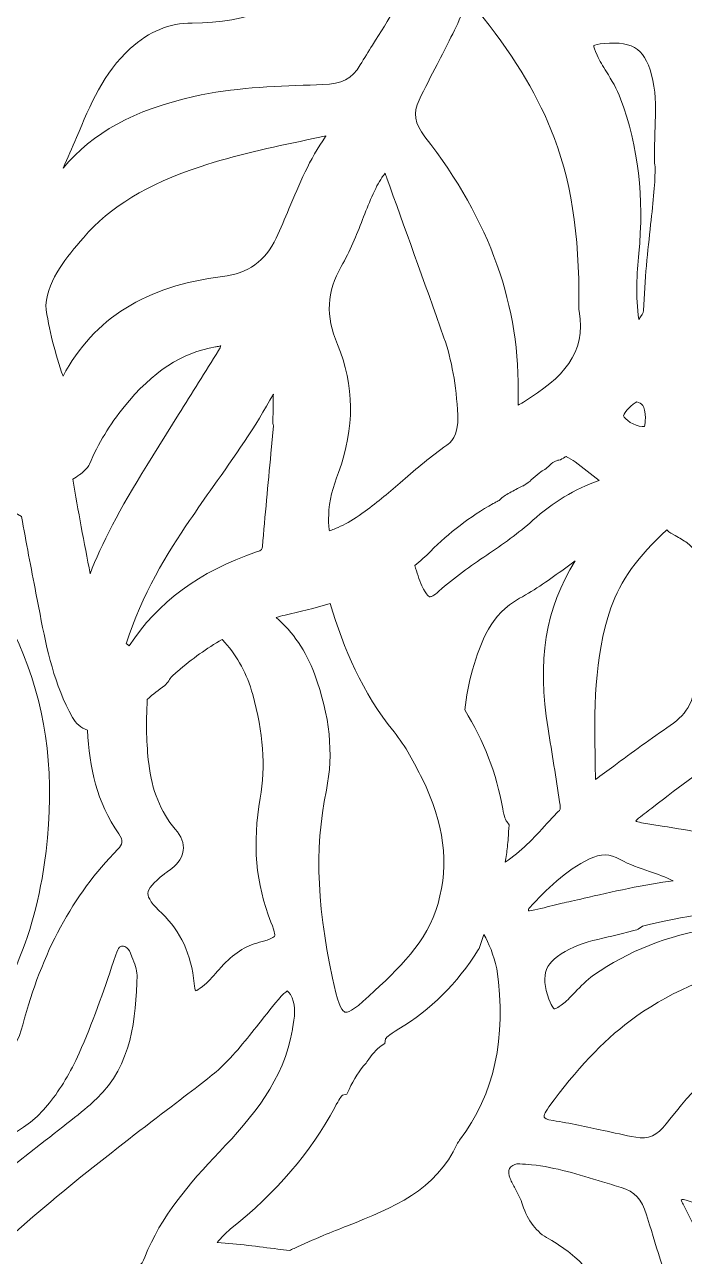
# Model space of a CAD drawing. Extents: x 16 to 8959, y -909 to -91.
# Drawn here: x 1558.4 to 1637.6, y -574 to -426.2 of the extents above; entities that cross this region are included whole.
import ezdxf

# ---------------------------------------------------------------- set-up
doc = ezdxf.new("R2010")
doc.units = 0
doc.header["$MEASUREMENT"] = 0
doc.layers.add('Layer 1', color=7, linetype='Continuous')

msp = doc.modelspace()

# ---------------------------------------------------------------- linework, layer by layer
at = {"layer": 'Layer 1', "lineweight": 0}
for points, knots in [([(2067.48, -226.33), (2049.85, -186.9), (2022.75, -153.49), (1989.11, -129.71), (1954.04, -104.91), (1913.53, -91.8), (1871.95, -91.8), (1824.05, -91.8), (1776.03, -109.39), (1733.06, -142.66), (1700.36, -167.98), (1670.49, -202.19), (1644, -244.61), (1617.52, -202.2), (1587.66, -168), (1554.95, -142.67), (1511.98, -109.4), (1463.95, -91.81), (1416.04, -91.8), (1374.47, -91.8), (1333.96, -104.91), (1298.9, -129.69), (1265.25, -153.47), (1238.15, -186.88), (1220.52, -226.31), (1199.14, -274.13), (1192.87, -327.84), (1202.41, -381.63), (1212.97, -441.15), (1241.77, -497.53), (1288, -549.22), (1441.89, -721.22), (1618.96, -885.08), (1620.74, -886.72), (1620.74, -886.72), (1644.01, -908.2), (1644.01, -908.2), (1644.01, -908.2), (1667.28, -886.71), (1667.28, -886.71), (1669.05, -885.08), (1846.13, -721.22), (2000.01, -549.22), (2046.24, -497.54), (2075.03, -441.16), (2085.59, -381.65), (2095.12, -327.86), (2088.86, -274.15), (2067.48, -226.33)], [0, 0, 0, 0, 1, 1, 1, 2, 2, 2, 3, 3, 3, 4, 4, 4, 5, 5, 5, 6, 6, 6, 7, 7, 7, 8, 8, 8, 9, 9, 9, 10, 10, 10, 11, 11, 11, 12, 12, 12, 13, 13, 13, 14, 14, 14, 15, 15, 15, 16, 16, 16, 16]), ([(1600.22, -417.19), (1601.14, -417.14), (1602, -416.94), (1602.83, -416.75), (1603.38, -416.62), (1603.89, -416.5), (1604.39, -416.43), (1604.89, -416.36), (1605.3, -416.43), (1605.52, -416.63), (1605.75, -416.84), (1605.8, -417.22), (1605.8, -417.51), (1605.8, -417.51), (1605.69, -417.85), (1605.69, -417.85), (1605.54, -418.33), (1605.36, -418.9), (1605.15, -419.46), (1603.91, -422.71), (1602.1, -425.6), (1600.17, -428.67), (1599.68, -429.46), (1599.18, -430.25), (1598.7, -431.05), (1597.69, -432.72), (1596.51, -433.34), (1594.21, -433.42), (1594.21, -433.42), (1592.7, -433.47), (1592.7, -433.47), (1588.12, -433.63), (1583.39, -433.79), (1578.74, -434.84), (1571.52, -436.48), (1566.6, -439.16), (1563.05, -443.44), (1563.61, -442.22), (1564.13, -440.99), (1564.64, -439.78), (1566.32, -435.78), (1567.9, -432), (1571.1, -429.1), (1573.4, -427.01), (1575.77, -426.04), (1578.54, -426.04), (1585.24, -426.03), (1590.54, -423.89), (1594.73, -419.48), (1596.07, -418.08), (1597.91, -417.31), (1600.22, -417.19)], [0, 0, 0, 0, 1, 1, 1, 2, 2, 2, 3, 3, 3, 4, 4, 4, 5, 5, 5, 6, 6, 6, 7, 7, 7, 8, 8, 8, 9, 9, 9, 10, 10, 10, 11, 11, 11, 12, 12, 12, 13, 13, 13, 14, 14, 14, 15, 15, 15, 16, 16, 16, 17, 17, 17, 17]), ([(1624.96, -460.6), (1625.83, -465.7), (1623.05, -468.56), (1618.27, -471.53), (1618.02, -471.69), (1617.81, -471.79), (1617.66, -471.87), (1617.64, -471.69), (1617.63, -471.45), (1617.64, -471.14), (1617.95, -460.02), (1614.29, -449.73), (1606.46, -439.67), (1605.22, -438.07), (1605.02, -436.84), (1605.76, -435.28), (1606.45, -433.84), (1607.2, -432.39), (1607.93, -430.99), (1609.03, -428.86), (1610.17, -426.65), (1611.15, -424.37), (1611.39, -423.82), (1611.59, -423.57), (1611.68, -423.47), (1611.82, -423.55), (1612.14, -423.76), (1612.64, -424.37), (1616.86, -429.58), (1619.7, -434.16), (1621.58, -438.79), (1623.95, -444.62), (1625.02, -451.31), (1624.94, -459.83), (1624.93, -460.05), (1624.91, -460.3), (1624.96, -460.6)], [0, 0, 0, 0, 1, 1, 1, 2, 2, 2, 3, 3, 3, 4, 4, 4, 5, 5, 5, 6, 6, 6, 7, 7, 7, 8, 8, 8, 9, 9, 9, 10, 10, 10, 11, 11, 11, 12, 12, 12, 12]), ([(1634.07, -438.67), (1634.04, -439.46), (1634.02, -440.25), (1634.02, -441.03), (1633.99, -441.43), (1633.97, -441.95), (1634.01, -442.4), (1634, -442.67), (1634.01, -442.98), (1634.07, -443.3), (1634.11, -444.96), (1633.85, -447.4), (1633.54, -450.22), (1633.2, -453.31), (1632.82, -456.82), (1632.7, -460.54), (1632.69, -460.78), (1632.39, -461.21), (1632.12, -461.59), (1631.71, -458.83), (1631.89, -456.07), (1632.12, -453.69), (1632.78, -446.98), (1632.06, -440.91), (1629.94, -435.13), (1629.49, -433.91), (1628.85, -432.88), (1628.24, -431.88), (1627.82, -431.2), (1627.43, -430.56), (1627.12, -429.9), (1626.81, -429.24), (1626.73, -428.89), (1626.71, -428.73), (1626.86, -428.67), (1627.21, -428.55), (1627.95, -428.49), (1631.62, -428.17), (1632.99, -429.21), (1633.8, -432.91), (1634.21, -434.76), (1634.14, -436.66), (1634.07, -438.67)], [0, 0, 0, 0, 1, 1, 1, 2, 2, 2, 3, 3, 3, 4, 4, 4, 5, 5, 5, 6, 6, 6, 7, 7, 7, 8, 8, 8, 9, 9, 9, 10, 10, 10, 11, 11, 11, 12, 12, 12, 13, 13, 13, 14, 14, 14, 14]), ([(1582.18, -456.45), (1573.02, -457.54), (1566.74, -461.45), (1563.03, -468.41), (1562.15, -465.76), (1561.27, -462.8), (1560.96, -459.89), (1561.34, -456.58), (1563.45, -454.15), (1565.48, -451.79), (1568.71, -448.05), (1573.03, -445.42), (1579.49, -443.27), (1583.65, -441.88), (1588.05, -440.95), (1592.3, -440.06), (1592.3, -440.06), (1594.42, -439.61), (1594.42, -439.61), (1594.47, -439.59), (1594.52, -439.58), (1594.58, -439.57), (1594.56, -439.59), (1594.55, -439.61), (1594.54, -439.63), (1592.62, -442.37), (1591.36, -445.39), (1590.14, -448.31), (1589.65, -449.48), (1589.15, -450.69), (1588.61, -451.84), (1587.34, -454.58), (1585.24, -456.09), (1582.18, -456.45)], [0, 0, 0, 0, 1, 1, 1, 2, 2, 2, 3, 3, 3, 4, 4, 4, 5, 5, 5, 6, 6, 6, 7, 7, 7, 8, 8, 8, 9, 9, 9, 10, 10, 10, 11, 11, 11, 11]), ([(1595.97, -464.61), (1594.52, -461.16), (1594.66, -458.27), (1596.42, -455.23), (1597.47, -453.43), (1598.23, -451.49), (1598.97, -449.61), (1599.33, -448.69), (1599.69, -447.77), (1600.08, -446.87), (1600.51, -445.9), (1600.89, -445.17), (1601.3, -444.57), (1601.39, -444.44), (1601.55, -444.21), (1601.7, -444.03), (1601.76, -444.24), (1601.81, -444.45), (1601.88, -444.65), (1603.93, -450.31), (1606.35, -457.01), (1608.74, -463.79), (1609.68, -466.47), (1610.21, -469.43), (1610.4, -473.09), (1610.53, -475.69), (1609.44, -476.44), (1609.09, -476.69), (1607.19, -478), (1605.46, -479.49), (1603.79, -480.94), (1602.27, -482.26), (1600.83, -483.5), (1599.27, -484.62), (1598.27, -485.35), (1597.43, -485.87), (1596.63, -486.27), (1595.76, -486.7), (1595.26, -486.88), (1594.99, -486.95), (1594.93, -486.66), (1594.88, -486.11), (1594.91, -485.1), (1594.9, -483.34), (1595.46, -481.66), (1596.09, -479.96), (1596.09, -479.96), (1596.09, -479.96), (1596.09, -479.96), (1598.05, -474.62), (1598.01, -469.46), (1595.97, -464.61)], [0, 0, 0, 0, 1, 1, 1, 2, 2, 2, 3, 3, 3, 4, 4, 4, 5, 5, 5, 6, 6, 6, 7, 7, 7, 8, 8, 8, 9, 9, 9, 10, 10, 10, 11, 11, 11, 12, 12, 12, 13, 13, 13, 14, 14, 14, 15, 15, 15, 16, 16, 16, 17, 17, 17, 17]), ([(1566.29, -492.12), (1565.57, -488.39), (1564.84, -484.56), (1564.21, -480.77), (1564.47, -480.61), (1564.74, -480.42), (1565.04, -480.21), (1565.16, -480.14), (1565.28, -480.05), (1565.38, -479.95), (1565.38, -479.95), (1565.87, -479.46), (1565.87, -479.46), (1566.01, -479.32), (1566.12, -479.15), (1566.2, -478.97), (1567.25, -476.5), (1568.65, -474.18), (1570.36, -472.08), (1573.8, -467.84), (1577.28, -465.56), (1581.31, -464.9), (1581.46, -464.87), (1581.63, -464.84), (1581.79, -464.8), (1581.85, -464.79), (1581.91, -464.77), (1581.98, -464.76), (1581.95, -464.88), (1581.86, -465.05), (1581.69, -465.33), (1580.1, -467.89), (1578.5, -470.45), (1576.9, -473.01), (1576.9, -473.01), (1573.1, -479.11), (1573.1, -479.11), (1569.84, -484.33), (1567.6, -488.61), (1566.29, -492.12)], [0, 0, 0, 0, 1, 1, 1, 2, 2, 2, 3, 3, 3, 4, 4, 4, 5, 5, 5, 6, 6, 6, 7, 7, 7, 8, 8, 8, 9, 9, 9, 10, 10, 10, 11, 11, 11, 12, 12, 12, 13, 13, 13, 13]), ([(1587.98, -477.67), (1587.63, -481.4), (1587.27, -485.13), (1586.95, -488.86), (1586.93, -489.16), (1586.92, -489.26), (1586.23, -489.5), (1579.38, -491.84), (1574.39, -495.54), (1570.97, -500.75), (1570.86, -500.67), (1570.74, -500.59), (1570.62, -500.51), (1572.44, -494.67), (1575.58, -489.59), (1578.2, -485.74), (1579.14, -484.36), (1580.1, -483), (1581.06, -481.64), (1583.56, -478.11), (1586.13, -474.47), (1588.27, -470.55), (1588.26, -471.2), (1588.25, -471.85), (1588.23, -472.5), (1588.23, -472.5), (1588.2, -473.78), (1588.2, -473.78), (1588.2, -473.98), (1588.23, -474.18), (1588.3, -474.36), (1588.3, -474.36), (1587.98, -477.67), (1587.98, -477.67)], [0, 0, 0, 0, 1, 1, 1, 2, 2, 2, 3, 3, 3, 4, 4, 4, 5, 5, 5, 6, 6, 6, 7, 7, 7, 8, 8, 8, 9, 9, 9, 10, 10, 10, 11, 11, 11, 11]), ([(1630.29, -473.16), (1630.36, -472.75), (1631.37, -471.66), (1631.89, -471.5), (1632.47, -471.62), (1632.83, -471.88), (1632.92, -473.45), (1632.9, -473.72), (1632.86, -474.21), (1632.79, -474.43), (1632.74, -474.43), (1632.66, -474.44), (1632.55, -474.44), (1632.55, -474.44), (1632.55, -474.44), (1632.54, -474.44), (1631.55, -474.42), (1630.41, -473.56), (1630.29, -473.16)], [0, 0, 0, 0, 1, 1, 1, 2, 2, 2, 3, 3, 3, 4, 4, 4, 5, 5, 5, 6, 6, 6, 6]), ([(1608.14, -494.2), (1607.5, -494.78), (1607.14, -494.9), (1607.03, -494.87), (1606.99, -494.87), (1606.66, -494.77), (1606.1, -493.56), (1605.74, -492.78), (1605.48, -491.96), (1605.26, -491.11), (1605.91, -490.59), (1606.54, -490.03), (1607.13, -489.43), (1609.32, -487.2), (1611.86, -485.26), (1614.66, -483.69), (1614.79, -483.61), (1614.91, -483.55), (1615.03, -483.5), (1615.18, -483.43), (1615.32, -483.34), (1615.44, -483.23), (1615.61, -483.08), (1615.79, -482.93), (1615.97, -482.8), (1616.38, -482.5), (1616.86, -482.26), (1617.38, -482), (1617.38, -482), (1617.58, -481.9), (1617.58, -481.9), (1617.8, -481.79), (1618.01, -481.69), (1618.22, -481.57), (1618.27, -481.55), (1618.4, -481.46), (1618.55, -481.36), (1618.55, -481.36), (1618.84, -481.18), (1618.84, -481.18), (1618.92, -481.12), (1619, -481.06), (1619.07, -481), (1619.07, -481), (1619.22, -480.86), (1619.22, -480.86), (1619.54, -480.55), (1619.84, -480.29), (1620.15, -480.05), (1620.44, -479.81), (1620.62, -479.69), (1620.83, -479.59), (1621.05, -479.47), (1621.24, -479.31), (1621.39, -479.11), (1621.65, -478.84), (1621.95, -478.65), (1622.31, -478.53), (1622.37, -478.51), (1622.44, -478.49), (1622.51, -478.48), (1622.78, -478.42), (1623.03, -478.29), (1623.23, -478.11), (1623.24, -478.09), (1623.3, -478.07), (1623.42, -478.05), (1623.42, -478.06), (1623.43, -478.06), (1623.44, -478.07), (1623.78, -478.25), (1624.16, -478.46), (1624.48, -478.7), (1625.45, -479.43), (1626.41, -480.17), (1627.37, -480.91), (1624.42, -481.97), (1621.78, -483.55), (1619.4, -485.7), (1617.7, -487.25), (1615.75, -488.59), (1613.87, -489.88), (1611.94, -491.2), (1609.94, -492.57), (1608.14, -494.2)], [0, 0, 0, 0, 1, 1, 1, 2, 2, 2, 3, 3, 3, 4, 4, 4, 5, 5, 5, 6, 6, 6, 7, 7, 7, 8, 8, 8, 9, 9, 9, 10, 10, 10, 11, 11, 11, 12, 12, 12, 13, 13, 13, 14, 14, 14, 15, 15, 15, 16, 16, 16, 17, 17, 17, 18, 18, 18, 19, 19, 19, 20, 20, 20, 21, 21, 21, 22, 22, 22, 23, 23, 23, 24, 24, 24, 25, 25, 25, 26, 26, 26, 27, 27, 27, 28, 28, 28, 28]), ([(1558.06, -485.24), (1558.61, -488.34), (1559.2, -491.41), (1559.78, -494.43), (1559.78, -494.43), (1560.27, -496.95), (1560.27, -496.95), (1561.09, -501.25), (1562.01, -505.44), (1564.15, -509.34), (1564.55, -510.07), (1565.2, -510.61), (1565.96, -510.89), (1566.25, -515.38), (1567.04, -519.5), (1569.71, -523.31), (1570.32, -524.18), (1570.16, -524.62), (1569.62, -525.17), (1564.2, -530.68), (1560.47, -537.57), (1558.21, -546.24), (1557.29, -549.78), (1554.77, -552.31), (1550.29, -554.23), (1549.68, -554.49), (1548.94, -554.47), (1548.04, -554.17), (1547.59, -554.02), (1547.33, -553.89), (1547.17, -553.8), (1547.26, -553.67), (1547.42, -553.48), (1547.7, -553.21), (1554.52, -546.53), (1558.83, -538.28), (1560.51, -528.68), (1563.6, -511.07), (1558.85, -496.43), (1546.39, -485.19), (1545.81, -484.66), (1545.39, -484.18), (1545.1, -483.72), (1544.97, -483.51), (1544.88, -483.35), (1544.83, -483.23), (1544.95, -483.2), (1545.12, -483.17), (1545.36, -483.14), (1548.9, -482.74), (1551.55, -482.85), (1553.99, -483.52), (1555.44, -483.88), (1556.8, -484.47), (1558.06, -485.24)], [0, 0, 0, 0, 1, 1, 1, 2, 2, 2, 3, 3, 3, 4, 4, 4, 5, 5, 5, 6, 6, 6, 7, 7, 7, 8, 8, 8, 9, 9, 9, 10, 10, 10, 11, 11, 11, 12, 12, 12, 13, 13, 13, 14, 14, 14, 15, 15, 15, 16, 16, 16, 17, 17, 17, 18, 18, 18, 18]), ([(1638.82, -504.4), (1638.96, -507.03), (1638.06, -508.85), (1635.9, -510.32), (1633.59, -511.88), (1631.31, -513.56), (1629.11, -515.19), (1628.38, -515.73), (1627.65, -516.27), (1626.91, -516.8), (1626.91, -516.13), (1626.9, -515.47), (1626.89, -514.8), (1626.79, -508.61), (1626.69, -502.21), (1628.77, -496.22), (1629.9, -492.97), (1632.05, -489.98), (1635.48, -486.86), (1635.58, -486.94), (1635.66, -487.01), (1635.74, -487.08), (1635.82, -487.14), (1635.9, -487.2), (1635.98, -487.25), (1635.98, -487.25), (1636.48, -487.53), (1636.48, -487.53), (1637.01, -487.82), (1637.5, -488.09), (1637.92, -488.42), (1638.82, -489.14), (1639.62, -490.09), (1640.47, -491.11), (1640.56, -491.22), (1640.66, -491.32), (1640.75, -491.43), (1639.96, -492.98), (1639.4, -494.67), (1639.08, -496.52), (1638.64, -499), (1638.66, -501.46), (1638.82, -504.4)], [0, 0, 0, 0, 1, 1, 1, 2, 2, 2, 3, 3, 3, 4, 4, 4, 5, 5, 5, 6, 6, 6, 7, 7, 7, 8, 8, 8, 9, 9, 9, 10, 10, 10, 11, 11, 11, 12, 12, 12, 13, 13, 13, 14, 14, 14, 14]), ([(1616.27, -521.85), (1616.15, -521.68), (1615.97, -521.28), (1615.8, -520.32), (1615.05, -516.12), (1613.51, -512.13), (1611.24, -508.45), (1611.41, -506.84), (1611.71, -505.24), (1612.18, -503.63), (1613.17, -500.2), (1614.34, -496.96), (1617.82, -495.06), (1619.71, -494.02), (1621.48, -492.75), (1623.19, -491.51), (1623.62, -491.2), (1624.05, -490.89), (1624.49, -490.58), (1620.93, -496.21), (1619.89, -502.63), (1621.23, -510.71), (1621.72, -513.64), (1622.18, -516.63), (1622.62, -519.47), (1622.72, -520.07), (1622.73, -520.35), (1622.59, -520.5), (1622.09, -521.02), (1621.6, -521.56), (1621.1, -522.09), (1619.5, -523.84), (1617.97, -525.48), (1616.08, -526.71), (1616.19, -526.11), (1616.29, -525.5), (1616.35, -524.88), (1616.43, -524.16), (1616.48, -523.45), (1616.52, -522.73), (1616.52, -522.73), (1616.55, -522.25), (1616.55, -522.25), (1616.55, -522.25), (1616.27, -521.85), (1616.27, -521.85)], [0, 0, 0, 0, 1, 1, 1, 2, 2, 2, 3, 3, 3, 4, 4, 4, 5, 5, 5, 6, 6, 6, 7, 7, 7, 8, 8, 8, 9, 9, 9, 10, 10, 10, 11, 11, 11, 12, 12, 12, 13, 13, 13, 14, 14, 14, 15, 15, 15, 15]), ([(1593.2, -504.13), (1592.18, -501.37), (1590.63, -499.11), (1588.61, -497.34), (1588.97, -497.25), (1589.32, -497.15), (1589.68, -497.07), (1591.41, -496.69), (1593.21, -496.23), (1595.1, -495.7), (1596.72, -501.07), (1598.93, -506.4), (1602.76, -511.09), (1604.14, -512.78), (1605.21, -514.86), (1606.11, -516.68), (1608.78, -522.1), (1609.39, -526.86), (1608.03, -531.67), (1606.71, -536.37), (1603.31, -539.49), (1599.72, -542.79), (1599.72, -542.79), (1599.02, -543.43), (1599.02, -543.43), (1597.45, -544.88), (1596.89, -544.73), (1596.87, -544.72), (1596.84, -544.72), (1596.29, -544.52), (1595.78, -542.4), (1593.5, -532.77), (1593.15, -525.26), (1594.63, -518.07), (1595.53, -513.71), (1595.06, -509.15), (1593.2, -504.13)], [0, 0, 0, 0, 1, 1, 1, 2, 2, 2, 3, 3, 3, 4, 4, 4, 5, 5, 5, 6, 6, 6, 7, 7, 7, 8, 8, 8, 9, 9, 9, 10, 10, 10, 11, 11, 11, 12, 12, 12, 12]), ([(1582.45, -500.35), (1584, -502.07), (1585.09, -504.12), (1585.79, -506.6), (1587.07, -511.15), (1587.36, -515.22), (1586.69, -519.04), (1585.73, -524.47), (1586.15, -529.33), (1587.98, -533.9), (1588.52, -535.27), (1588.43, -535.58), (1588.42, -535.61), (1588.38, -535.67), (1588.11, -535.93), (1586.59, -536.33), (1584.91, -536.77), (1583.42, -537.73), (1582.04, -539.28), (1581.88, -539.45), (1581.73, -539.63), (1581.57, -539.8), (1580.97, -540.49), (1580.4, -541.15), (1579.76, -541.64), (1579.36, -541.96), (1579.1, -542.1), (1578.94, -542.17), (1578.88, -542.01), (1578.81, -541.74), (1578.76, -541.27), (1578.42, -537.76), (1577.16, -535.01), (1574.91, -532.89), (1573.76, -531.8), (1573.19, -530.99), (1573.21, -530.46), (1573.23, -529.93), (1573.89, -529.16), (1575.15, -528.16), (1575.29, -528.05), (1575.44, -527.94), (1575.58, -527.84), (1575.58, -527.84), (1575.88, -527.63), (1575.88, -527.63), (1576.49, -527.18), (1577.33, -526.44), (1577.46, -525.32), (1577.56, -524.47), (1577.24, -523.63), (1576.49, -522.75), (1574.74, -520.68), (1573.7, -518.1), (1573.31, -514.87), (1573.04, -512.57), (1572.99, -510.16), (1573.14, -507.18), (1573.84, -506.57), (1574.51, -506.02), (1575.23, -505.51), (1575.43, -505.36), (1575.6, -505.17), (1575.71, -504.94), (1575.9, -504.59), (1576.3, -504.22), (1576.76, -503.82), (1578.52, -502.31), (1580.3, -501.05), (1582.12, -500.01), (1582.23, -500.12), (1582.35, -500.23), (1582.45, -500.35)], [0, 0, 0, 0, 1, 1, 1, 2, 2, 2, 3, 3, 3, 4, 4, 4, 5, 5, 5, 6, 6, 6, 7, 7, 7, 8, 8, 8, 9, 9, 9, 10, 10, 10, 11, 11, 11, 12, 12, 12, 13, 13, 13, 14, 14, 14, 15, 15, 15, 16, 16, 16, 17, 17, 17, 18, 18, 18, 19, 19, 19, 20, 20, 20, 21, 21, 21, 22, 22, 22, 23, 23, 23, 24, 24, 24, 24]), ([(1659.69, -522.94), (1659.56, -523.31), (1659.22, -523.83), (1657.74, -524), (1653.78, -524.57), (1649.62, -524.57), (1645.37, -524), (1641.89, -523.53), (1638.35, -522.95), (1634.93, -522.38), (1634.93, -522.38), (1632.45, -521.98), (1632.45, -521.98), (1632.09, -521.91), (1631.87, -521.83), (1631.76, -521.77), (1631.82, -521.69), (1631.93, -521.58), (1632.1, -521.45), (1632.71, -520.98), (1633.31, -520.51), (1633.91, -520.05), (1636.99, -517.66), (1640.16, -515.19), (1643.66, -513.37), (1643.94, -513.23), (1644.24, -513.17), (1644.39, -513.2), (1644.39, -513.2), (1644.39, -513.2), (1644.39, -513.2), (1650.47, -514.09), (1656.39, -512.82), (1663.03, -509.22), (1664.37, -508.49), (1665.2, -508.17), (1665.7, -508.57), (1665.72, -508.59), (1665.74, -508.61), (1665.76, -508.62), (1666.25, -509.11), (1665.89, -510.08), (1665.36, -511.3), (1665.36, -511.3), (1665.29, -511.48), (1665.29, -511.48), (1664.59, -513.08), (1663.73, -514.66), (1662.89, -516.19), (1661.72, -518.33), (1660.51, -520.53), (1659.69, -522.94)], [0, 0, 0, 0, 1, 1, 1, 2, 2, 2, 3, 3, 3, 4, 4, 4, 5, 5, 5, 6, 6, 6, 7, 7, 7, 8, 8, 8, 9, 9, 9, 10, 10, 10, 11, 11, 11, 12, 12, 12, 13, 13, 13, 14, 14, 14, 15, 15, 15, 16, 16, 16, 17, 17, 17, 17]), ([(1619.05, -532.14), (1620.99, -530.05), (1623.3, -527.71), (1626.22, -526.31), (1627.55, -525.68), (1628.67, -525.7), (1629.87, -526.38), (1631, -527.02), (1632.22, -527.44), (1633.39, -527.83), (1634.39, -528.17), (1635.35, -528.5), (1636.24, -528.96), (1633.04, -529.33), (1628.68, -530.33), (1625.55, -531.05), (1624.45, -531.31), (1623.54, -531.52), (1622.94, -531.64), (1622.94, -531.64), (1622.11, -531.84), (1622.11, -531.84), (1621.27, -532.05), (1620.27, -532.3), (1619.26, -532.53), (1619.01, -532.58), (1618.92, -532.55), (1618.92, -532.55), (1618.91, -532.54), (1618.9, -532.52), (1618.88, -532.48), (1618.86, -532.44), (1618.83, -532.37), (1619.05, -532.14)], [0, 0, 0, 0, 1, 1, 1, 2, 2, 2, 3, 3, 3, 4, 4, 4, 5, 5, 5, 6, 6, 6, 7, 7, 7, 8, 8, 8, 9, 9, 9, 10, 10, 10, 11, 11, 11, 11]), ([(1646.04, -532.16), (1646.04, -532.16), (1646.04, -532.16), (1646.04, -532.16), (1646.67, -532.17), (1647.34, -532.37), (1648.09, -532.62), (1648.09, -532.62), (1648.1, -532.62), (1648.1, -532.62), (1648.04, -532.64), (1647.98, -532.67), (1647.92, -532.7), (1645.62, -533.77), (1643.14, -534.27), (1641.02, -534.62), (1635.54, -535.52), (1630.85, -537.37), (1626.69, -540.29), (1625.83, -540.89), (1625.15, -541.61), (1624.48, -542.31), (1624.02, -542.79), (1623.58, -543.25), (1623.11, -543.65), (1622.28, -544.35), (1621.99, -544.32), (1621.99, -544.32), (1621.99, -544.31), (1621.72, -544.2), (1621.34, -543.17), (1620.26, -540.13), (1620.85, -538.68), (1623.79, -537.17), (1625.22, -536.43), (1626.78, -536.07), (1628.43, -535.69), (1629.25, -535.51), (1630.1, -535.31), (1630.93, -535.07), (1631.02, -535.04), (1631.11, -535.02), (1631.21, -535), (1631.58, -534.92), (1632.14, -534.8), (1632.56, -534.39), (1636.75, -533.38), (1643.98, -532.11), (1646.04, -532.16)], [0, 0, 0, 0, 1, 1, 1, 2, 2, 2, 3, 3, 3, 4, 4, 4, 5, 5, 5, 6, 6, 6, 7, 7, 7, 8, 8, 8, 9, 9, 9, 10, 10, 10, 11, 11, 11, 12, 12, 12, 13, 13, 13, 14, 14, 14, 15, 15, 15, 16, 16, 16, 16]), ([(1583.09, -570.77), (1588.66, -566.32), (1592.77, -561.54), (1595.63, -556.15), (1596.18, -555.12), (1596.44, -554.79), (1596.56, -554.68), (1596.56, -554.68), (1597.08, -554.54), (1597.08, -554.54), (1597.08, -554.54), (1597.35, -553.98), (1597.35, -553.98), (1597.93, -552.77), (1598.61, -551.71), (1599.39, -550.82), (1599.39, -550.82), (1599.5, -550.68), (1599.5, -550.68), (1600.08, -549.8), (1600.64, -549.17), (1601.21, -548.75), (1601.21, -548.75), (1601.63, -548.46), (1601.63, -548.46), (1601.63, -548.46), (1601.73, -547.93), (1601.73, -547.93), (1601.77, -547.85), (1601.99, -547.53), (1603.32, -546.73), (1607.16, -544.41), (1610.28, -541.31), (1612.86, -537.24), (1612.86, -537.24), (1612.95, -537.09), (1612.95, -537.09), (1612.95, -537.09), (1613.51, -535.39), (1613.51, -535.39), (1614.16, -536.48), (1614.67, -537.79), (1615.1, -539.52), (1616.24, -547.94), (1614.82, -554.48), (1610.62, -560.09), (1610.57, -560.15), (1610.46, -560.26), (1610.38, -560.45), (1607.77, -566.14), (1602.62, -568.18), (1597.17, -570.34), (1596.19, -570.73), (1595.22, -571.11), (1594.26, -571.52), (1593.08, -572.02), (1591.91, -572.54), (1590.75, -573.07), (1590.55, -573.15), (1590.36, -573.24), (1590.16, -573.33), (1589.72, -573.27), (1589.27, -573.21), (1588.82, -573.15), (1586.47, -572.85), (1584.05, -572.53), (1581.53, -572.34), (1582.04, -571.76), (1582.54, -571.21), (1583.09, -570.77)], [0, 0, 0, 0, 1, 1, 1, 2, 2, 2, 3, 3, 3, 4, 4, 4, 5, 5, 5, 6, 6, 6, 7, 7, 7, 8, 8, 8, 9, 9, 9, 10, 10, 10, 11, 11, 11, 12, 12, 12, 13, 13, 13, 14, 14, 14, 15, 15, 15, 16, 16, 16, 17, 17, 17, 18, 18, 18, 19, 19, 19, 20, 20, 20, 21, 21, 21, 22, 22, 22, 23, 23, 23, 23]), ([(1509.4, -566.64), (1510.61, -564.48), (1511.42, -563.05), (1512.1, -562.77), (1512.76, -562.5), (1514.24, -562.94), (1516.68, -563.66), (1516.68, -563.66), (1516.8, -563.7), (1516.8, -563.7), (1524.2, -565.89), (1531.69, -564.62), (1539.06, -559.92), (1539.06, -559.92), (1539.06, -559.92), (1539.06, -559.92), (1541.85, -558.15), (1544.05, -557.98), (1546.93, -559.31), (1552.2, -561.75), (1557.61, -560.36), (1561.41, -555.6), (1562.76, -553.9), (1563.92, -551.96), (1564.96, -549.65), (1566.58, -546.05), (1567.86, -542.28), (1569.1, -538.63), (1569.1, -538.63), (1569.36, -537.85), (1569.36, -537.85), (1569.72, -536.81), (1569.89, -536.8), (1570.12, -536.8), (1570.3, -536.8), (1570.79, -536.78), (1571.12, -537.64), (1571.12, -537.64), (1571.3, -538.08), (1571.3, -538.08), (1571.61, -538.85), (1571.92, -539.64), (1571.91, -540.27), (1571.79, -545.51), (1571.31, -550.98), (1567.05, -555.12), (1565.95, -556.19), (1563.35, -558.22), (1560.34, -560.56), (1553.05, -566.25), (1547.33, -570.82), (1545.7, -573.5), (1544.11, -575.45), (1539.31, -578.62), (1536.55, -580.09), (1536.29, -580.23), (1536.03, -580.37), (1535.77, -580.51), (1533.69, -581.65), (1531.89, -582.63), (1529.77, -582.11), (1524.32, -580.76), (1518.88, -581.15), (1514.76, -581.63), (1510.06, -582.18), (1505.71, -580.9), (1500.62, -578.8), (1500.02, -578.56), (1499.78, -578.34), (1499.69, -578.24), (1499.76, -578.14), (1499.94, -577.9), (1500.41, -577.57), (1504.7, -574.59), (1507.3, -570.37), (1509.4, -566.64)], [0, 0, 0, 0, 1, 1, 1, 2, 2, 2, 3, 3, 3, 4, 4, 4, 5, 5, 5, 6, 6, 6, 7, 7, 7, 8, 8, 8, 9, 9, 9, 10, 10, 10, 11, 11, 11, 12, 12, 12, 13, 13, 13, 14, 14, 14, 15, 15, 15, 16, 16, 16, 17, 17, 17, 18, 18, 18, 19, 19, 19, 20, 20, 20, 21, 21, 21, 22, 22, 22, 23, 23, 23, 24, 24, 24, 25, 25, 25, 25]), ([(1621.34, -556.08), (1624.64, -551.55), (1627.73, -548.27), (1631.07, -545.76), (1635.29, -542.58), (1640.47, -540.28), (1647.36, -538.52), (1647.36, -538.52), (1647.43, -538.5), (1647.43, -538.5), (1647.55, -538.48), (1647.74, -538.44), (1647.93, -538.36), (1651.33, -536.81), (1653.96, -537.71), (1656.77, -539.97), (1657.33, -540.41), (1657.89, -540.91), (1658.46, -541.45), (1658.86, -541.83), (1659.03, -542.07), (1659.11, -542.2), (1658.98, -542.27), (1658.7, -542.4), (1658.15, -542.53), (1649.22, -544.64), (1641.79, -549.74), (1635.42, -558.12), (1634.33, -559.55), (1633.27, -560.01), (1631.75, -559.73), (1630.45, -559.48), (1629.12, -559.19), (1627.83, -558.9), (1625.89, -558.47), (1623.88, -558.03), (1621.84, -557.73), (1621.03, -557.61), (1620.79, -557.39), (1620.76, -557.33), (1620.73, -557.26), (1620.77, -556.86), (1621.34, -556.08)], [0, 0, 0, 0, 1, 1, 1, 2, 2, 2, 3, 3, 3, 4, 4, 4, 5, 5, 5, 6, 6, 6, 7, 7, 7, 8, 8, 8, 9, 9, 9, 10, 10, 10, 11, 11, 11, 12, 12, 12, 13, 13, 13, 14, 14, 14, 14]), ([(1561.09, -579.52), (1561.09, -579.52), (1560.74, -579.96), (1560.74, -579.96), (1559.49, -581.51), (1558.21, -583.12), (1557.27, -584.95), (1553.8, -591.78), (1547.44, -594.34), (1541.09, -596.08), (1538.79, -596.71), (1536.56, -596.67), (1534.44, -595.97), (1534.42, -595.96), (1534.39, -595.95), (1534.36, -595.94), (1535.09, -594.86), (1535.63, -593.7), (1536.15, -592.57), (1536.84, -591.07), (1537.49, -589.65), (1538.51, -588.71), (1539.79, -587.53), (1541.22, -586.37), (1542.73, -585.15), (1543.73, -584.33), (1544.77, -583.49), (1545.79, -582.62), (1545.79, -582.62), (1545.91, -582.52), (1545.91, -582.52), (1548.4, -580.38), (1550.19, -578.57), (1551.67, -576.67), (1551.67, -576.67), (1551.69, -576.65), (1551.69, -576.65), (1552.32, -575.95), (1553.04, -575.2), (1553.83, -574.42), (1553.83, -574.42), (1554.24, -574.01), (1554.24, -574.01), (1560.53, -567.86), (1569.85, -560.76), (1576.01, -556.06), (1578.88, -553.87), (1580.96, -552.29), (1581.8, -551.51), (1583.59, -549.85), (1585.08, -547.95), (1586.52, -546.12), (1587.39, -545.01), (1588.29, -543.86), (1589.22, -542.81), (1589.69, -542.29), (1589.95, -542.19), (1589.96, -542.17), (1590, -542.2), (1590.22, -542.37), (1590.51, -542.98), (1591.01, -544.07), (1590.81, -545.29), (1590.58, -546.7), (1590.58, -546.7), (1590.56, -546.81), (1590.56, -546.81), (1589.58, -552.83), (1585.7, -557.35), (1581.82, -561.46), (1578.17, -565.32), (1574.75, -569.2), (1572.85, -574.12), (1572.44, -575.19), (1572.03, -575.45), (1570.78, -575.44), (1566.48, -575.4), (1563.3, -576.74), (1561.09, -579.52)], [0, 0, 0, 0, 1, 1, 1, 2, 2, 2, 3, 3, 3, 4, 4, 4, 5, 5, 5, 6, 6, 6, 7, 7, 7, 8, 8, 8, 9, 9, 9, 10, 10, 10, 11, 11, 11, 12, 12, 12, 13, 13, 13, 14, 14, 14, 15, 15, 15, 16, 16, 16, 17, 17, 17, 18, 18, 18, 19, 19, 19, 20, 20, 20, 21, 21, 21, 22, 22, 22, 23, 23, 23, 24, 24, 24, 25, 25, 25, 26, 26, 26, 26]), ([(1649.65, -592.77), (1649.46, -592.75), (1649.25, -592.7), (1649.13, -592.67), (1649.13, -592.67), (1649.04, -592.65), (1649.04, -592.65), (1647.42, -592.27), (1645.76, -592.04), (1644.16, -591.82), (1640.55, -591.32), (1637.14, -590.85), (1634.08, -588.86), (1631.85, -587.42), (1630.52, -585.67), (1629.91, -583.37), (1628.79, -579.2), (1626.82, -575.99), (1623.9, -573.65), (1623.11, -573.01), (1622.25, -572.44), (1621.33, -571.93), (1619.85, -571.12), (1618.79, -569.75), (1618.18, -567.85), (1617.95, -567.14), (1617.61, -566.5), (1617.28, -565.89), (1617.06, -565.47), (1616.85, -565.08), (1616.69, -564.69), (1616.49, -564.21), (1616.46, -563.78), (1616.61, -563.49), (1616.78, -563.17), (1617.16, -563), (1617.48, -562.92), (1617.59, -562.92), (1617.71, -562.93), (1617.83, -562.93), (1618.25, -562.96), (1618.75, -562.98), (1619.25, -563.03), (1622.15, -563.33), (1624.88, -564.18), (1627.77, -565.07), (1628.51, -565.3), (1629.25, -565.53), (1630, -565.75), (1631.64, -566.23), (1632.47, -567.13), (1633.05, -569.04), (1633.05, -569.04), (1633.42, -570.25), (1633.42, -570.25), (1634.51, -573.88), (1635.64, -577.64), (1637.47, -581.12), (1640.61, -587.1), (1644.16, -590.57), (1648.98, -592.35), (1649.56, -592.56), (1649.75, -592.7), (1649.81, -592.77), (1649.76, -592.77), (1649.7, -592.77), (1649.65, -592.77)], [0, 0, 0, 0, 1, 1, 1, 2, 2, 2, 3, 3, 3, 4, 4, 4, 5, 5, 5, 6, 6, 6, 7, 7, 7, 8, 8, 8, 9, 9, 9, 10, 10, 10, 11, 11, 11, 12, 12, 12, 13, 13, 13, 14, 14, 14, 15, 15, 15, 16, 16, 16, 17, 17, 17, 18, 18, 18, 19, 19, 19, 20, 20, 20, 21, 21, 21, 22, 22, 22, 22]), ([(1637.79, -567.27), (1640.37, -568.21), (1643.06, -568.58), (1645.65, -568.94), (1646.69, -569.08), (1647.78, -569.23), (1648.82, -569.41), (1650.09, -569.63), (1651.15, -570.09), (1652.02, -570.79), (1652.92, -571.51), (1653.62, -572.5), (1654.12, -573.77), (1657, -581.05), (1661.62, -585.24), (1668.24, -586.58), (1668.24, -586.58), (1668.27, -586.59), (1668.27, -586.59), (1666.17, -587.98), (1663.75, -589.51), (1661.21, -590.48), (1658.37, -590.9), (1655.92, -589.71), (1653.54, -588.55), (1649.79, -586.73), (1646.73, -583.79), (1643.59, -579.02), (1641.58, -575.95), (1639.89, -572.6), (1638.26, -569.37), (1638.26, -569.37), (1637.45, -567.77), (1637.45, -567.77), (1637.36, -567.61), (1637.22, -567.34), (1637.22, -567.26), (1637.33, -567.14), (1637.64, -567.21), (1637.79, -567.27)], [0, 0, 0, 0, 1, 1, 1, 2, 2, 2, 3, 3, 3, 4, 4, 4, 5, 5, 5, 6, 6, 6, 7, 7, 7, 8, 8, 8, 9, 9, 9, 10, 10, 10, 11, 11, 11, 12, 12, 12, 13, 13, 13, 13])]:
    msp.add_open_spline(points, degree=3, knots=knots, dxfattribs=at)

doc.saveas('drawing.dxf')
